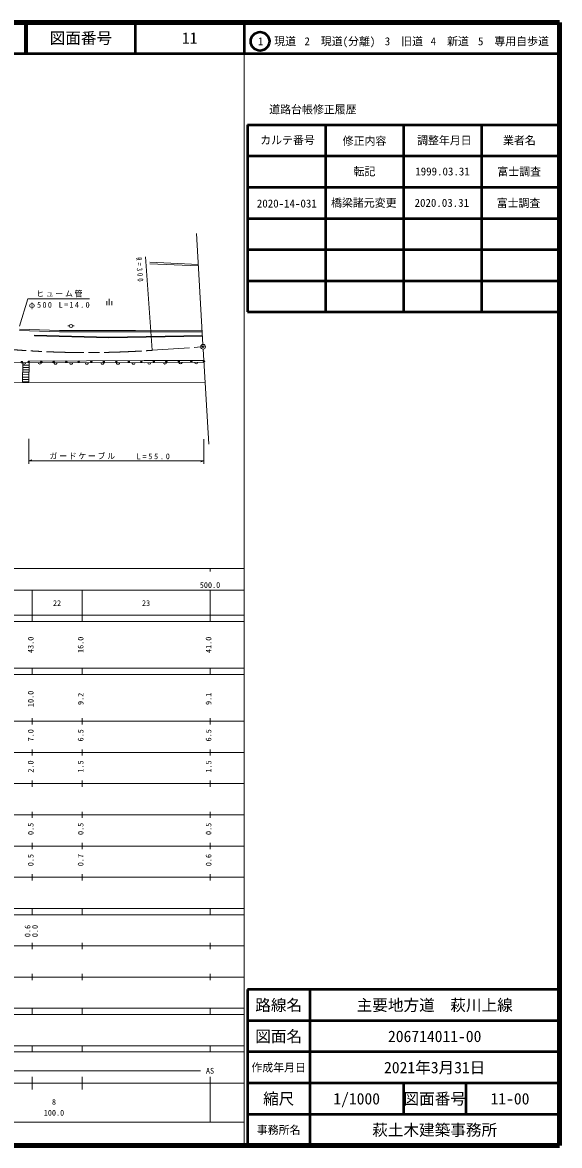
# Model space of a CAD drawing. Units: millimetres, scale not verified. Extents: x 40000 to 680000, y 20000 to 380000.
# Drawn here: x 507908 to 680000, y 20000 to 380000 of the extents above; entities that cross this region are included whole.
import ezdxf
from ezdxf.enums import TextEntityAlignment as Align

# ---------------------------------------------------------------- set-up
doc = ezdxf.new("R2010")
doc.units = ezdxf.units.MM
doc.header["$LTSCALE"] = 1000
doc.header["$PDMODE"] = 32
doc.header["$PDSIZE"] = 500
doc.linetypes.add('CHAIN', pattern=[18.5, 12, -1.5, 3.5, -1.5])
for name, color, linetype, lineweight in [('M-BGD', 7, 'Continuous', 13), ('M-BMK', 2, 'CHAIN', 13), ('M-BMK-SRVR', 3, 'Continuous', 13), ('M-STR-HTXT', 7, 'Continuous', 13), ('M-TTL', 2, 'Continuous', 140), ('M-TTL-BAND', 7, 'Continuous', 13), ('M-TTL-FRAM', 2, 'Continuous', 50), ('M-TTL-LINE', 7, 'Continuous', 50)]:
    doc.layers.add(name, color=color, linetype=linetype, lineweight=lineweight)
doc.layers.add('M-OTRS', color=6, linetype='Continuous')
doc.layers.add('M-TTL-TXT', color=7, linetype='Continuous')
doc.styles.add('ＭＳ ゴシック', font='')
doc.styles.get('ＭＳ ゴシック').set_extended_font_data('MS Gothic')

msp = doc.modelspace()

# ---------------------------------------------------------------- linework, layer by layer
at = {"layer": 'M-BGD'}
for p, q in [((548749, 302668), (564270, 301957)), ((548772, 303167), (564293, 302456)), ((534893, 290629), (534893, 289429)), ((535693, 291429), (535693, 289429)), ((536493, 290629), (536493, 289429)), ((522991, 282719), (522491, 282720)), ((523991, 282741), (524490, 282763)), ((511806, 279717), (511801, 279517)), ((511801, 279517), (511806, 279717)), ((510055, 270157), (508040, 270186)), ((510011, 267081), (507996, 267110)), ((510022, 267850), (508007, 267879)), ((510033, 268619), (508018, 268648)), ((510044, 269388), (508029, 269417)), ((509988, 265542), (507973, 265572)), ((510000, 266312), (507984, 266341))]:
    msp.add_line(p, q, dxfattribs=at)
for points in [[(565476, 280871), (544160, 280784), (519768, 280789), (506916, 281237)], [(565474, 281371), (544159, 281284), (519777, 281289), (506934, 281736)], [(511801, 279517), (535593, 278939), (565586, 279456)], [(511806, 279717), (535593, 279139), (565574, 279656)], [(566458, 264546), (500671, 264442), (440704, 268618), (440961, 274952)], [(440961, 274952), (495791, 270958), (547093, 270946), (566075, 271095)], [(566046, 271591), (546942, 271590), (509906, 271478)]]:
    msp.add_lwpolyline(points, dxfattribs=at)
msp.add_lwpolyline([(507962, 264803), (508051, 270955), (510066, 270926), (509977, 264773)], close=True, dxfattribs=at)
for centre, radius in [((523491, 282719), 500), ((507709, 271108), 250), ((509907, 271228), 250), ((509907, 271228), 150), ((509907, 271228), 50), ((513917, 271240), 250), ((513917, 271240), 150), ((513917, 271240), 50), ((517927, 271252), 250), ((517927, 271252), 150), ((517927, 271252), 50), ((521937, 271264), 250), ((521937, 271264), 150), ((521937, 271264), 50), ((525947, 271276), 250), ((525947, 271276), 150), ((525947, 271276), 50), ((529957, 271288), 250), ((529957, 271288), 150), ((529957, 271288), 50), ((533967, 271300), 250), ((533967, 271300), 150), ((533967, 271300), 50), ((537977, 271313), 250), ((537977, 271313), 150), ((537977, 271313), 50), ((541987, 271325), 250), ((541987, 271325), 150), ((541987, 271325), 50), ((545996, 271337), 250), ((545996, 271337), 150), ((545996, 271337), 50), ((550006, 271340), 250), ((550006, 271340), 150), ((550006, 271340), 50), ((554016, 271340), 250), ((554016, 271340), 150), ((554016, 271340), 50), ((558026, 271341), 250), ((558026, 271341), 150), ((558026, 271341), 50), ((562036, 271341), 250), ((562036, 271341), 150), ((562036, 271341), 50), ((566046, 271341), 250), ((566046, 271341), 150), ((566046, 271341), 50)]:
    msp.add_circle(centre, radius, dxfattribs=at)
for centre, start, end in [((508456, 270955), 179.98671, 359.98671), ((513466, 270954), 179.98671, 359.98671), ((518476, 270953), 179.98671, 359.98671), ((523487, 270952), 179.98671, 359.98671), ((528497, 270951), 179.98671, 359.98671), ((533508, 270949), 179.98671, 359.98671), ((538518, 270948), 179.98671, 359.98671), ((543528, 270947), 179.98671, 359.98671), ((548539, 270958), 180.44926, 0.44926), ((553549, 270997), 180.44926, 0.44926), ((558559, 271036), 180.44926, 0.44926), ((563570, 271075), 180.44926, 0.44926)]:
    msp.add_arc(centre, 500, start, end, dxfattribs=at)
at = {"layer": 'M-BMK'}
msp.add_line((549449, 274906), (565037, 275993), dxfattribs=at)
msp.add_arc((528572, 574179), 300000, 263.98346, 273.99046, dxfattribs=at)
at = {"layer": 'M-BMK-SRVR'}
for p, q in [((563662, 312355), (565741, 276794)), ((565829, 275297), (567612, 244797))]:
    msp.add_line(p, q, dxfattribs=at)
msp.add_circle((565785, 276046), 750, dxfattribs=at)
at = {"layer": 'M-OTRS'}
msp.add_point((565785, 276046), dxfattribs=at)
msp.add_point((565785, 276046), dxfattribs=at)
at = {"layer": 'M-STR-HTXT'}
for p, q in [((549449, 274906), (547361, 304833)), ((509900, 246491), (509898, 238491)), ((566038, 238478), (566040, 246478)), ((509899, 239491), (510899, 239770)), ((509899, 239491), (566038, 239478)), ((566038, 239478), (565038, 239198))]:
    msp.add_line(p, q, dxfattribs=at)
msp.add_lwpolyline([(507001, 282698), (509643, 291442), (529380, 291437)], dxfattribs=at)
at = {"layer": 'M-TTL'}
for p, q in [((680000, 380000), (40000, 380000)), ((680000, 20000), (680000, 380000)), ((40000, 20000), (680000, 20000))]:
    msp.add_line(p, q, dxfattribs=at)
at = {"layer": 'M-TTL-BAND'}
for p, q in [((579000, 20000), (579000, 370000)), ((40000, 205000), (579000, 205000)), ((568000, 205000), (568000, 204000)), ((68000, 198000), (579000, 198000)), ((511000, 188000), (511000, 198000)), ((527000, 188000), (527000, 198000)), ((568000, 188000), (568000, 198000)), ((40000, 190000), (579000, 190000)), ((40000, 188000), (579000, 188000)), ((40000, 173000), (579000, 173000)), ((511000, 171000), (511000, 173000)), ((527000, 171000), (527000, 173000)), ((568000, 171000), (568000, 173000)), ((40000, 171000), (579000, 171000)), ((40000, 156000), (579000, 156000)), ((511000, 155000), (511000, 157000)), ((527000, 155000), (527000, 157000)), ((568000, 155000), (568000, 157000)), ((46000, 146000), (579000, 146000)), ((511000, 145000), (511000, 147000)), ((527000, 145000), (527000, 147000)), ((568000, 145000), (568000, 147000)), ((511000, 135000), (511000, 137000)), ((527000, 135000), (527000, 137000)), ((568000, 135000), (568000, 137000)), ((52000, 136000), (579000, 136000)), ((46000, 126000), (579000, 126000)), ((511000, 125000), (511000, 127000)), ((527000, 125000), (527000, 127000)), ((568000, 125000), (568000, 127000)), ((52000, 116000), (579000, 116000)), ((511000, 115000), (511000, 117000)), ((527000, 115000), (527000, 117000)), ((568000, 115000), (568000, 117000)), ((46000, 106000), (579000, 106000)), ((511000, 105000), (511000, 107000)), ((527000, 105000), (527000, 107000)), ((568000, 105000), (568000, 107000)), ((40000, 96000), (579000, 96000)), ((40000, 94000), (579000, 94000)), ((511000, 94000), (511000, 96000)), ((527000, 94000), (527000, 96000)), ((568000, 94000), (568000, 96000)), ((49000, 84000), (579000, 84000)), ((511000, 83000), (511000, 85000)), ((527000, 83000), (527000, 85000)), ((568000, 83000), (568000, 85000)), ((40000, 74000), (579000, 74000)), ((511000, 73000), (511000, 75000)), ((527000, 73000), (527000, 75000)), ((568000, 73000), (568000, 75000)), ((40000, 64000), (579000, 64000)), ((40000, 62000), (579000, 62000)), ((511000, 62000), (511000, 64000)), ((527000, 62000), (527000, 64000)), ((568000, 62000), (568000, 64000)), ((40000, 52000), (579000, 52000)), ((511000, 50000), (511000, 52000)), ((527000, 50000), (527000, 52000)), ((568000, 50000), (568000, 52000)), ((40000, 50000), (579000, 50000)), ((259500, 44000), (565000, 44000)), ((40000, 40000), (579000, 40000)), ((511000, 38000), (511000, 42000)), ((527000, 38000), (527000, 42000)), ((568000, 27500), (568000, 42000)), ((68000, 27500), (579000, 27500))]:
    msp.add_line(p, q, dxfattribs=at)
at = {"layer": 'M-TTL-FRAM'}
for p, q in [((580000, 347197), (580000, 287197)), ((580000, 347197), (680000, 347197)), ((580000, 287197), (680000, 287197)), ((680000, 70000), (580000, 70000)), ((580000, 70000), (580000, 20000))]:
    msp.add_line(p, q, dxfattribs=at)
at = {"layer": 'M-TTL-LINE'}
for p, q in [((508747, 380000), (508747, 370000)), ((509247, 380000), (509247, 370000)), ((543997, 380000), (543997, 370000)), ((579000, 380000), (579000, 370000)), ((40000, 370000), (680000, 370000)), ((605000, 347197), (605000, 287197)), ((630000, 347197), (630000, 287197)), ((655000, 347197), (655000, 287197)), ((580000, 337197), (680000, 337197)), ((580000, 327197), (680000, 327197)), ((580000, 317197), (680000, 317197)), ((580000, 307197), (680000, 307197)), ((580000, 297197), (680000, 297197)), ((600000, 70000), (600000, 20000)), ((680000, 60000), (580000, 60000)), ((680000, 50000), (580000, 50000)), ((680000, 40000), (580000, 40000)), ((630000, 40000), (630000, 30000)), ((650000, 40000), (650000, 30000)), ((680000, 30000), (580000, 30000))]:
    msp.add_line(p, q, dxfattribs=at)
msp.add_circle((584031, 373958), 3000, dxfattribs=at)

# ---------------------------------------------------------------- texts
at = {"layer": 'M-STR-HTXT', "char_height": 1833, "attachment_point": 7, "style": 'ＭＳ ゴシック'}
for s, insert, rotation in [('\\T1.61;\\W0.7;R=300', (544252, 304655), 274.187), ('\\T1.2;ヒューム管', (512262, 291941), 359.987), ('\\T1.32;φ500\\~L=14.0', (509955, 288067), 359.987), ('\\T1.2;ガードケーブル', (516558, 239989), 359.987), ('\\T1.43;L=55.0', (544465, 239983), 359.987)]:
    msp.add_mtext(s, dxfattribs=dict(at, insert=insert, rotation=rotation))
at = {"layer": 'M-TTL-BAND', "style": 'ＭＳ ゴシック'}
for s, p in [('500.0', (568000, 198195)), ('22', (519000, 192405)), ('23', (547500, 192405)), ('AS', (568000, 42500)), ('8', (518000, 32523)), ('100.0', (518000, 29033))]:
    msp.add_text(s, height=1833, dxfattribs=at).set_placement(p, align=Align.BOTTOM_CENTER)
for s, p in [('43.0', (512000, 180500)), ('16.0', (528000, 180500)), ('41.0', (569000, 180500)), ('10.0', (512000, 163174)), ('9.2', (528000, 163174)), ('9.1', (569000, 163174)), ('7.0', (512000, 151500)), ('6.5', (528000, 151500)), ('6.5', (569000, 151500)), ('2.0', (512000, 141500)), ('1.5', (528000, 141500)), ('1.5', (569000, 141500)), ('0.5', (512000, 121500)), ('0.5', (528000, 121500)), ('0.5', (569000, 121500)), ('0.5', (512000, 111500)), ('0.7', (528000, 111500)), ('0.6', (569000, 111500)), ('0.6', (511000, 88764)), ('0.0', (513370, 88764))]:
    msp.add_text(s, height=1833, rotation=90, dxfattribs=at).set_placement(p, align=Align.BOTTOM_CENTER)
at = {"layer": 'M-TTL-TXT', "style": 'ＭＳ ゴシック'}
for s, height, p in [('図面番号', 3666, (526622, 375000)), ('11', 3666, (561497, 375000)), ('1\u3000現道', 2566, (589448, 373958)), ('2\u3000現道(分離)', 2566, (609619, 373958)), ('3\u3000旧道', 2566, (630121, 373958)), ('4\u3000新道', 2566, (644824, 373958)), ('5\u3000専用自歩道', 2566, (665228, 373958)), ('道路台帳修正履歴', 2566, (600968, 352113)), ('カルテ番号', 2566, (592839, 342277)), ('修正内容', 2566, (617509, 342023)), ('調整年月日', 2566, (643089, 342197)), ('業者名', 2566, (667134, 342197)), ('転記', 2566, (617500, 332245)), ('1999.03.31', 2566, (642500, 332245)), ('富士調査', 2566, (667077, 332189)), ('2020-14-031', 2566, (592615, 321962)), ('橋梁諸元変更', 2566, (617281, 322181)), ('2020.03.31', 2566, (642281, 322181)), ('富士調査', 2566, (666858, 322124)), ('路線名', 3666, (590000, 65000)), ('路線名', 3666, (590000, 65000)), ('主要地方道\u3000萩川上線', 3666, (640000, 65000)), ('図面名', 3666, (590000, 55000)), ('図面名', 3666, (590000, 55000)), ('206714011-00', 3666, (640000, 55000)), ('2021年3月31日', 3666, (640000, 45000)), ('作成年月日', 2566, (590000, 45000)), ('作成年月日', 2566, (590000, 45000)), ('縮尺', 3666, (590000, 35000)), ('縮尺', 3666, (590000, 35000)), ('1/1000', 3666, (615000, 35000)), ('図面番号', 3666, (640000, 35000)), ('図面番号', 3666, (640000, 35000)), ('11-00', 3666, (664125, 35000)), ('事務所名', 2566, (590000, 25000)), ('事務所名', 2566, (590000, 25000)), ('萩土木建築事務所', 3666, (640000, 25000))]:
    msp.add_text(s, height=height, dxfattribs=at).set_placement(p, align=Align.MIDDLE_CENTER)

doc.saveas('drawing.dxf')
